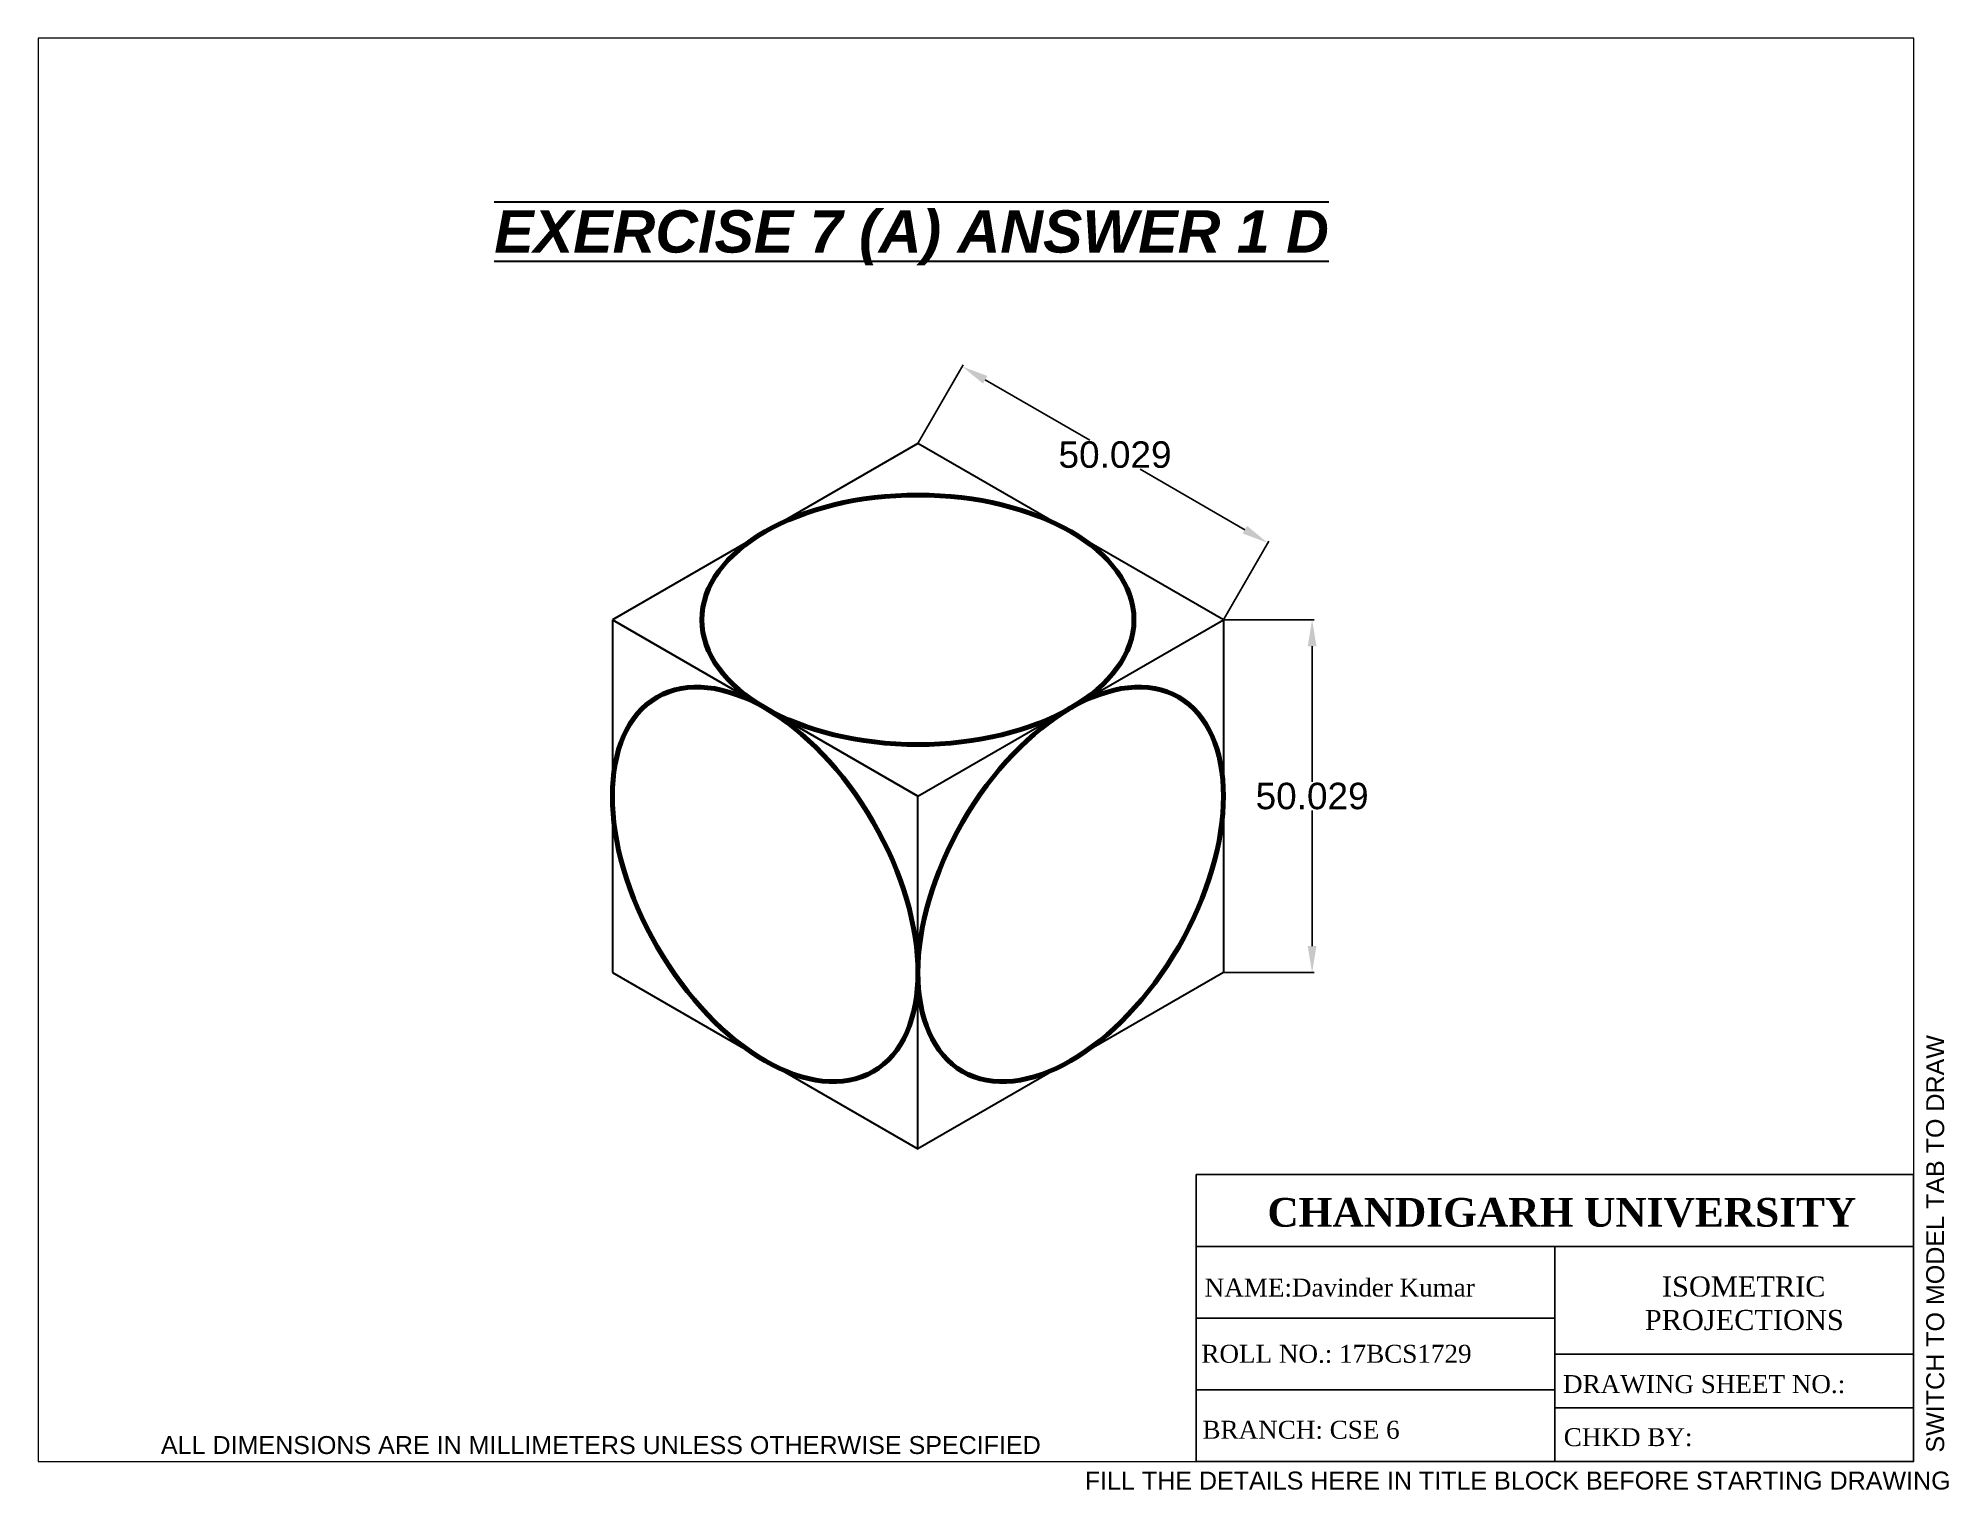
# Paper-space layout 'Layout1' of a CAD drawing. Header units: millimetres. Extents: x 0 to 266, y -4 to 198.
# The model-space entities are those that its viewports show. They can reach past a viewport. Long polylines and large blocks are cut down to what shows.
import ezdxf

# ---------------------------------------------------------------- set-up
doc = ezdxf.new("R2010")
doc.units = ezdxf.units.MM
doc.header["$PDMODE"] = 32
doc.linetypes.add('ACAD_ISO08W100', pattern=[36, 24, -3, 6, -3])
doc.layers.add('Comments', color=10, linetype='Continuous', lineweight=13, plot=False)
doc.layers.add('thick continuous', color=7, linetype='Continuous', lineweight=30)
doc.styles.get("Standard").update_dxf_attribs({"font": 'arial.ttf'})
doc.dimstyles.get("Standard").update_dxf_attribs({"dimscale": 1.5, "dimtxt": 2.5, "dimasz": 2.5, "dimexe": 0.18, "dimexo": 0.0625, "dimgap": 0.09, "dimtad": 0, "dimtih": 1, "dimtoh": 1, "dimdec": 1, "dimzin": 0, "dimdsep": 46, "dimtxsty": 'Standard', "dimcen": 0.09, "dimadec": 0, "dimazin": 0, "dimtfac": 1, "dimtdec": 1, "dimtofl": 0, "dimtmove": 0, "dimatfit": 3, "dimfxl": 1, "dimtolj": 1, "dimtzin": 0, "dimarcsym": 0})

# ---------------------------------------------------------------- blocks, each defined once
blk = doc.blocks.new('*D16')
at = {"layer": 'Defpoints', "color": 0, "transparency": 16777216}
for p in [(189.22, 102.23), (238.81, 88.12), (232.52, 77.23)]:
    blk.add_point(p, dxfattribs=at)
at = {"layer": 'thick continuous', "color": 0, "lineweight": -2, "transparency": 16777216}
for p, q in [((189.26, 102.31), (195.64, 113.36)), ((198.76, 111.25), (213.61, 102.67)), ((235.56, 90), (220.71, 98.57)), ((232.56, 77.31), (238.94, 88.36))]:
    blk.add_line(p, q, dxfattribs=at)
at = {"layer": 'thick continuous', "color": 0, "transparency": 16777216}
for points in [[(199.07, 111.79), (198.44, 110.71), (195.51, 113.12)], [(235.87, 90.54), (235.25, 89.46), (238.81, 88.12)]]:
    blk.add_solid(points, dxfattribs=at)
at = {"layer": 'thick continuous', "color": 0, "transparency": 16777216, "insert": (217.16, 100.62), "char_height": 3.75, "attachment_point": 5}
blk.add_mtext('\\A1;50.029', dxfattribs=at)
blk = doc.blocks.new('*D17')
at = {"layer": 'Defpoints', "color": 0, "transparency": 16777216}
for p in [(232.52, 77.23), (232.52, 27.23), (245.09, 27.23)]:
    blk.add_point(p, dxfattribs=at)
at = {"layer": 'thick continuous', "color": 0, "lineweight": -2, "transparency": 16777216}
for p, q in [((232.61, 77.23), (245.36, 77.23)), ((245.09, 73.48), (245.09, 54.28)), ((245.09, 30.98), (245.09, 50.18)), ((232.61, 27.23), (245.36, 27.23))]:
    blk.add_line(p, q, dxfattribs=at)
at = {"layer": 'thick continuous', "color": 0, "transparency": 16777216}
for points in [[(244.46, 73.48), (245.71, 73.48), (245.09, 77.23)], [(244.46, 30.98), (245.71, 30.98), (245.09, 27.23)]]:
    blk.add_solid(points, dxfattribs=at)
at = {"layer": 'thick continuous', "color": 0, "transparency": 16777216, "insert": (245.09, 52.23), "char_height": 3.75, "attachment_point": 5}
blk.add_mtext('\\A1;50.029', dxfattribs=at)

msp = doc.modelspace()

# ---------------------------------------------------------------- linework, layer by layer
at = {"layer": 'thick continuous'}
for p, q in [((189.22, 102.23), (145.92, 77.23)), ((232.52, 77.23), (189.22, 102.23)), ((145.92, 77.23), (189.22, 52.23)), ((189.22, 52.23), (145.92, 77.23)), ((145.92, 77.23), (145.92, 27.23)), ((189.22, 52.23), (232.52, 77.23)), ((232.52, 77.23), (232.52, 27.23)), ((189.22, 2.23), (189.22, 52.23)), ((145.92, 27.23), (189.22, 2.23)), ((232.52, 27.23), (189.22, 2.23))]:
    msp.add_line(p, q, dxfattribs=at)
at = {"layer": 'thick continuous', "lineweight": 100}
for centre, major_axis in [((189.22, 77.23), (-30.62, 0)), ((167.57, 39.73), (15.31, -26.52)), ((210.87, 39.73), (-15.31, -26.52))]:
    msp.add_ellipse(centre, major_axis=major_axis, ratio=0.57735, dxfattribs=at)

# ---------------------------------------------------------------- texts
at = {"layer": 'thick continuous', "insert": (129.18, 135.27), "char_height": 6, "attachment_point": 1}
msp.add_mtext_dynamic_manual_height_columns('{\\fArial|b1|i1|c0|p34;\\L\\OEXERCISE 7 (A) ANSWER 1 D}', width=221.8034, gutter_width=12.5, heights=[1.81], dxfattribs=at)

# ---------------------------------------------------------------- dimensions: what is measured, and where the dimension line sits
at = {"layer": 'thick continuous'}
for p1, p2, distance, picture, middle in [((189.22, 102.23), (232.52, 77.23), 12.58, '*D16', (217.16, 100.62)), ((232.52, 77.23), (232.52, 27.23), 12.57, '*D17', (245.09, 52.23))]:
    dim = msp.add_aligned_dim(p1=p1, p2=p2, distance=distance, text='<>29', dimstyle='Standard', dxfattribs=at)
    dim.commit()
    dim.dimension.update_dxf_attribs({"geometry": picture, "text_midpoint": middle})

psp = doc.layouts.get("Layout1")

# ---------------------------------------------------------------- linework, layer by layer
for p, q in [((161.41, 40), (261.41, 40)), ((161.41, 40), (161.41, 0)), ((261.41, 40), (261.41, 0)), ((161.41, 30), (261.41, 30)), ((161.41, 30), (194.27, 30)), ((211.41, 30), (211.41, 0)), ((161.41, 20), (211.41, 20)), ((211.41, 15), (261.41, 15)), ((161.41, 10), (211.41, 10)), ((211.41, 7.5), (261.41, 7.5)), ((161.41, 0), (261.41, 0))]:
    psp.add_line(p, q)

# ---------------------------------------------------------------- texts
at = {"attachment_point": 1}
for s, width, insert, char_height in [('\\pi0.35393;{\\fTimes New Roman|b1|i0|c0|p18;CHANDIGARH UNIVERSITY}', 80.8177, (170.98, 36.75), 4), ('\\pi12.23194;{\\fTimes New Roman|b0|i0|c0|p18;ISOMETRIC \\P\\pi9.84074;PROJECTIONS}', 46.4985, (214.1, 25.81), 2.8)]:
    psp.add_mtext_dynamic_manual_height_columns(s, width=width, gutter_width=40, heights=[0], dxfattribs=dict(at, insert=insert, char_height=char_height))
at = {"linetype": 'ACAD_ISO08W100', "lineweight": 100, "char_height": 2.5, "attachment_point": 1}
for s, width, insert in [('{\\fTimes New Roman|b0|i0|c0|p18;NAME:Davinder Kumar}', 45.3199, (162.59, 25.51)), ('{\\fTimes New Roman|b0|i0|c0|p18;ROLL NO.: 17BCS1729}', 45.3199, (162.13, 16.28)), ('{\\fTimes New Roman|b0|i0|c0|p18;DRAWING SHEET NO.:}', 45.3199, (212.54, 12.06)), ('{\\fTimes New Roman|b0|i0|c0|p18;BRANCH: CSE 6}', 45.3199, (162.28, 5.69)), ('{\\fTimes New Roman|b0|i0|c0|p18;CHKD BY: }', 47.9779, (212.64, 4.66))]:
    psp.add_mtext_dynamic_manual_height_columns(s, width=width, gutter_width=25, heights=[0], dxfattribs=dict(at, insert=insert))
at = {"layer": 'Comments'}
psp.add_text('SWITCH TO MODEL TAB TO DRAW', height=2.5, rotation=90, dxfattribs=at).set_placement((265.66, 1.26))
psp.add_text('FILL THE DETAILS HERE IN TITLE BLOCK BEFORE STARTING DRAWING', height=2.5, dxfattribs=at).set_placement((145.88, -3.89))
at = {"layer": 'thick continuous'}
psp.add_text('ALL DIMENSIONS ARE IN MILLIMETERS UNLESS OTHERWISE SPECIFIED', height=2.5, dxfattribs=at).set_placement((17.11, 1.06))

# ---------------------------------------------------------------- viewports
psp.add_viewport(center=(130.71, 99.21), size=(261.41, 198.4125), view_center_point=(197.45, 58.79), view_height=201.7413, dxfattribs=at)

doc.saveas('drawing.dxf')
